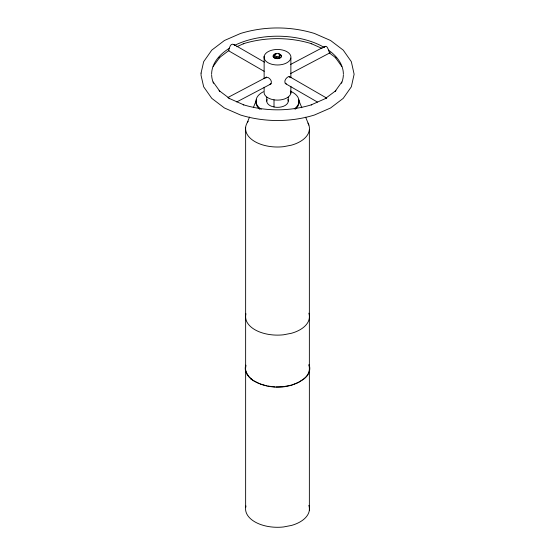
<?xml version="1.0" encoding="UTF-8"?>
<svg xmlns="http://www.w3.org/2000/svg" width="555" height="555" viewBox="0 0 555 555"><rect width="100%" height="100%" fill="white"/><g stroke="black" fill="none" stroke-linecap="round" stroke-linejoin="round"><path stroke-width="0.83" d="M323.967 47.515C327.388 43.04 328.504 51.65 329.705 52.857M247.308 122.551L249.535 117.043M253.351 107.608L256.535 99.747M274.413 55.403L275.176 53.759L278.027 53.315L280.115 54.522L279.352 57.311L276.501 57.755L274.413 56.548L274.413 55.403L276.501 56.61L279.352 56.173L280.115 54.522M213.175 66.482L219.829 57.214L219.093 57.873L229.139 50.311M341.825 81.994L335.171 91.27L335.907 90.604L325.188 98.672L311.223 104.86L311.778 104.715C289.543 111.527 265.457 111.527 243.222 104.715L243.777 104.86L229.812 98.672L219.093 90.604L219.829 91.27L213.175 81.994M298.604 382.353L303.967 378.864A31.947 18.447 0 0 0 308.864 365.037M228.313 97.285L266.643 77.083M290.404 64.553L324.904 46.363M236.756 101.954L271.256 83.763M290.418 73.662L330.28 52.649M236.791 46.717L243.777 43.623L243.222 43.762C265.457 36.949 289.543 36.949 311.778 43.762L311.223 43.623L322.087 48.438M245.775 365.135A32.266 18.627 0 0 0 245.365 369.991L247.148 374.743L250.999 379.065L251.401 378.905M325.931 98.277L326.409 98.089M291.868 384.969L298.278 382.527M269.647 84.485C273.851 83.132 269.737 76.743 266.351 77.235L266.012 77.596A3.975 1.693 70.5 0 0 265.796 78.186M284.153 386.53L291.153 385.184M275.939 386.911L283.112 386.662M267.753 386.051L274.746 386.877M228.438 50.678C229.583 48.396 230.283 41.687 234.619 45.101M260.156 383.977L266.622 385.836M286.366 83.972C282.682 82.383 286.193 77.221 288.933 76.458L289.87 77.457M227.952 97.611L229.701 98.748M253.711 380.799L259.275 383.644M233.634 44.372L264.416 62.139M289.19 76.444L326.722 98.117M228.847 50.921L264.131 71.29M285.152 83.43L317.439 102.064M250.999 379.065C267.108 390.255 292.152 390.304 306.693 376.422A32.266 18.627 0 0 0 309.059 364.531M329.212 52.836L335.907 57.873L335.171 57.214L341.825 66.482M248.904 376.72L253.184 380.459M248.716 376.505L246.136 372.037A31.947 18.447 0 0 1 245.955 365.634M301.823 107.746L298.618 99.872A21.506 12.418 0 0 1 295.315 109.182M305.666 117.195L308.864 125.076M309.364 129.877L309.364 510.163M290.869 58.039A13.445 7.763 0 0 1 269.598 63.506A13.445 7.763 0 0 1 272.033 50.137A13.445 7.763 0 0 1 290.869 58.039L290.869 77.742M290.869 86.309L290.869 93.164M288.253 97.139L288.253 101.128M279.352 56.173L279.352 57.311M276.501 56.61L276.501 57.755M275.176 53.759L275.176 54.903M274.01 99.775L274.01 106.962M266.747 97.139L266.747 101.128M264.131 56.416L264.131 78.685M264.131 87.253L264.131 91.54A13.445 7.763 0 0 0 277.847 100.108A13.445 7.763 0 0 0 290.778 91.138M245.636 127.268L245.636 368.083M245.636 370.678L245.636 507.548M308.864 313.18A31.947 18.447 0 0 1 291.472 333.264L283.563 334.79A31.947 18.447 0 0 1 245.955 313.776M259.872 109.342A21.506 12.418 0 0 1 256.042 101.35M307.99 123.071A31.947 18.447 0 0 1 291.472 145.16L283.563 146.68A31.947 18.447 0 0 1 252.601 140.131A31.947 18.447 0 0 1 248.168 121.267M308.864 505.355A31.947 18.447 0 0 1 291.472 525.439L283.563 526.959A31.947 18.447 0 0 1 245.955 505.952M290.307 91.152A21.506 12.418 0 0 1 294.205 108.953M261.252 109.266A21.506 12.418 0 0 1 263.41 91.748M287.885 99.525A10.753 6.209 0 0 1 274.718 107.129L272.123 106.511A10.753 6.209 0 0 1 267.115 99.525M343.358 75.064A65.872 38.031 0 0 1 341.478 83.285M213.522 83.285A65.872 38.031 0 0 1 211.642 75.064M211.628 74.238A65.872 38.031 0 0 1 229.437 48.236M234.418 45.468A65.872 38.031 0 0 1 324.078 47.348M328.414 50.11A65.872 38.031 0 0 1 343.372 74.238M278.332 53.807A4.128 2.38 0 0 1 280.65 57.47A4.128 2.38 0 0 1 273.886 57.47A4.128 2.38 0 0 1 276.196 53.807M279.332 54.217A4.128 2.38 0 0 1 280.185 57.963A4.128 2.38 0 0 1 273.691 57.47A4.128 2.38 0 0 1 276.196 53.981M201.056 73.1L201.056 75.376L203.664 86.795L211.767 98.346L224.428 107.982L240.53 115.01C264.513 122.357 290.487 122.357 314.47 115.01L330.572 107.982L343.233 98.346L351.336 86.795L354.125 74.238L351.336 61.681L343.233 50.13L330.572 40.494L314.47 33.467C290.487 26.12 264.513 26.12 240.53 33.467L224.428 40.494L211.767 50.13L203.664 61.681L201.056 73.1"/></g></svg>
